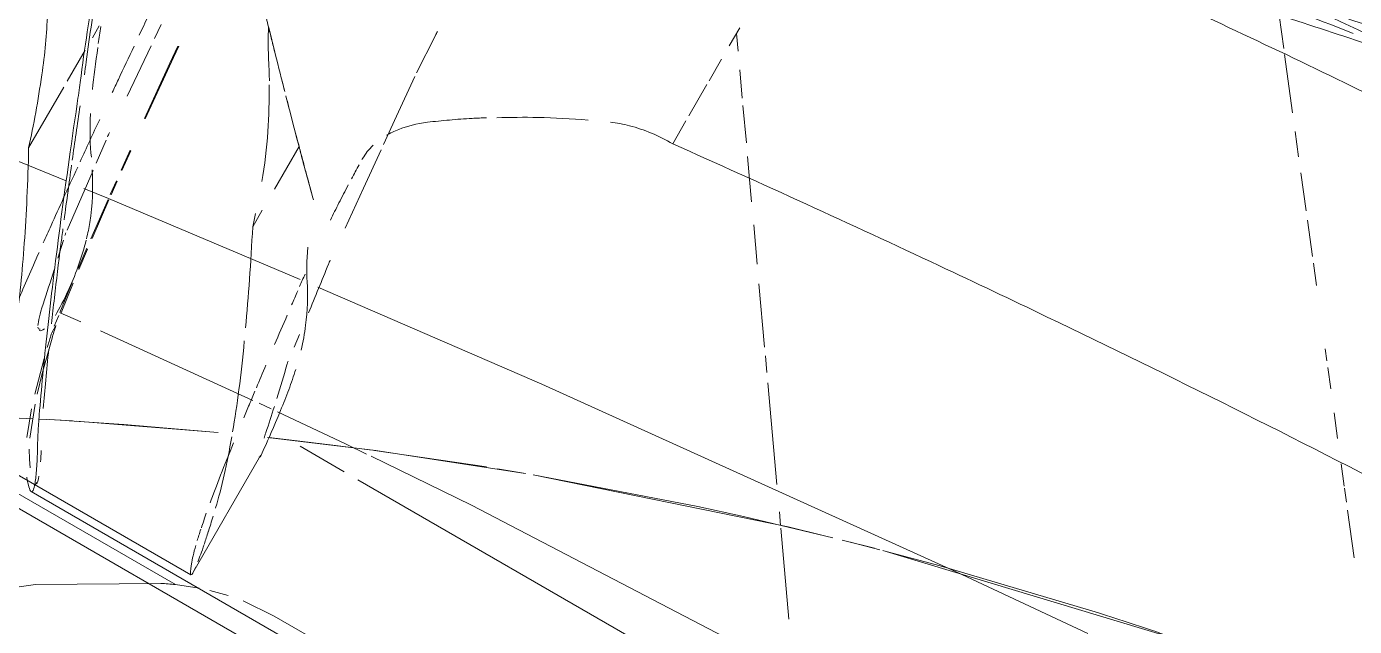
# Model space of a CAD drawing. Header units: inches. Extents: x 6664 to 8129, y 209 to 1287.
# Drawn here: x 7393.54 to 7398.81, y 647.09 to 649.47 of the extents above; entities that cross this region are included whole.
import ezdxf

# ---------------------------------------------------------------- set-up
doc = ezdxf.new("R2010")
doc.units = ezdxf.units.IN
doc.header["$MEASUREMENT"] = 0
doc.layers.add('I-FURN', color=30, linetype='Continuous', lineweight=9)

# ---------------------------------------------------------------- blocks, each defined once
blk = doc.blocks.new('Allsteel Seating Acuity Work-Conference Chair1 - Fully Adj_ Arms_ Mesh Back-V141-11th FLOOR POWER _ SIGNAL')
at = {"layer": 'I-FURN', "lineweight": 13}
for p, q in [((-8.421, -4.2125), (8.421, -4.2125)), ((7.4113, -4.2621), (7.3227, -4.2976)), ((7.4113, -4.2621), (8.6068, -4.2621)), ((8.0921, -4.2954), (-8.0921, -4.2954)), ((7.2816, -4.3108), (7.2091, -4.3292)), ((7.0092, -4.3503), (-7.0092, -4.3503)), ((7.1467, -4.3404), (7.0092, -4.3503)), ((7.3749, -4.3376), (7.3749, -4.8751)), ((8.3885, -4.3266), (7.3777, -4.3266)), ((8.2524, -4.6043), (8.2026, -4.4767)), ((8.215, -4.4728), (8.2555, -4.5813)), ((8.2297, -4.5501), (8.368, -4.4788)), ((8.3689, -4.4784), (8.2302, -4.5499)), ((8.1152, -4.608), (8.1729, -4.579)), ((8.2094, -4.5605), (8.154, -4.5885)), ((7.4253, -4.6043), (7.4255, -4.605)), ((7.4255, -4.605), (7.4257, -4.6058)), ((8.0776, -4.6267), (7.5662, -4.8704)), ((7.9076, -4.7101), (8.1027, -4.6142)), ((8.1513, -4.5899), (8.091, -4.6201)), ((8.2734, -4.6377), (8.3122, -4.7786)), ((8.289, -4.7238), (8.265, -4.643)), ((7.597, -4.8563), (7.9076, -4.7101)), ((8.3252, -4.8645), (8.289, -4.7238)), ((8.3232, -4.8231), (8.326, -4.8349)), ((8.3371, -4.9154), (8.3371, -4.8822)), ((7.309, -4.985), (7.3825, -4.9528)), ((8.3412, -4.9103), (8.3477, -4.9562)), ((-6.9923, -4.985), (6.9923, -4.985)), ((7.0554, -4.985), (7.2578, -4.985)), ((7.1478, -5.0543), (7.309, -4.985)), ((8.3619, -5.0954), (8.3449, -4.9702)), ((8.3493, -4.9678), (8.3663, -5.0956)), ((7.0021, -5.1152), (7.1478, -5.0543)), ((6.5753, -5.2844), (6.9938, -5.1186)), ((8.3801, -5.2407), (8.3695, -5.1548)), ((8.3738, -5.1555), (8.3844, -5.2431)), ((8.4804, -5.224), (8.4641, -5.152)), ((8.5171, -5.5222), (8.4879, -5.2664)), ((6.4282, -5.3396), (6.5346, -5.2998)), ((7.4749, -5.3142), (7.4817, -5.3678)), ((8.4044, -5.4535), (8.3856, -5.2875)), ((8.3891, -5.2833), (8.4081, -5.4531)), ((5.4421, -5.6582), (5.2335, -5.3616)), ((5.2335, -5.3616), (5.4421, -5.6582)), ((8.4131, -5.5341), (8.4067, -5.4749)), ((8.4104, -5.474), (8.4167, -5.5339)), ((8.7834, -5.7506), (8.7834, -5.4725)), ((8.4265, -5.6646), (8.4178, -5.5798)), ((8.4214, -5.5796), (8.4302, -5.6663)), ((8.5326, -5.6535), (8.5208, -5.5542)), ((5.2437, -5.7286), (5.5936, -5.6238)), ((5.4794, -5.7113), (5.4481, -5.6668)), ((5.4481, -5.6668), (5.4794, -5.7113)), ((7.8562, -5.7219), (7.8562, -5.6458)), ((5.2072, -5.7391), (5.0803, -5.7747)), ((5.0472, -5.7838), (3.8189, -6.0721)), ((4.8193, -5.8447), (5.0284, -5.789)), ((5.0589, -5.7806), (5.175, -5.7482)), ((8.7834, -5.9204), (8.7834, -5.7791)), ((4.1813, -5.9971), (4.8193, -5.8447)), ((5.7754, -6.1321), (5.542, -5.8003)), ((5.542, -5.8003), (5.7754, -6.1321)), ((7.8562, -6.014), (7.8562, -5.8186)), ((8.5652, -6.0669), (8.5481, -5.8459)), ((8.7834, -6.0333), (8.7834, -5.9782)), ((8.5726, -6.1606), (8.5677, -6.0989)), ((5.8371, -6.2198), (5.7988, -6.1654)), ((5.7988, -6.1654), (5.8371, -6.2198)), ((7.5704, -6.1888), (7.5824, -6.312)), ((6.0022, -6.4546), (5.8571, -6.2484)), ((5.8571, -6.2484), (6.0022, -6.4546)), ((7.5824, -6.312), (7.5973, -6.4847)), ((6.1374, -6.6469), (6.0474, -6.5189)), ((6.0474, -6.5189), (6.1374, -6.6469)), ((7.5985, -6.5008), (7.6082, -6.6668)), ((3.5293, -6.845), (3.4121, -6.6943)), ((3.4121, -6.6943), (3.5293, -6.845)), ((6.2419, -6.7955), (6.1902, -6.722)), ((6.1902, -6.722), (6.2419, -6.7955)), ((6.2945, -6.8703), (6.2419, -6.7955)), ((6.2419, -6.7955), (6.2945, -6.8703)), ((6.5769, -6.8703), (6.5769, -6.7651)), ((3.5832, -6.9144), (3.5489, -6.8703)), ((3.5489, -6.8703), (3.5832, -6.9144)), ((6.5769, -7.037), (6.5769, -6.8931)), ((3.6434, -6.9919), (3.588, -6.9206)), ((3.588, -6.9206), (3.6434, -6.9919)), ((6.4117, -7.037), (6.3255, -6.9144)), ((6.3255, -6.9144), (6.4117, -7.037)), ((6.4933, -7.1529), (6.4286, -7.0609)), ((6.4286, -7.0609), (6.4933, -7.1529)), ((6.5769, -7.1529), (6.5769, -7.0546)), ((3.7687, -7.1529), (3.7052, -7.0713)), ((3.7052, -7.0713), (3.7687, -7.1529)), ((6.5769, -7.2719), (6.5364, -7.2142)), ((6.5364, -7.2142), (6.5769, -7.2719)), ((6.5769, -7.297), (6.5769, -7.214)), ((3.8807, -7.297), (3.8276, -7.2287)), ((3.8276, -7.2287), (3.8807, -7.297)), ((3.9266, -7.3561), (3.897, -7.318)), ((3.897, -7.318), (3.9266, -7.3561)), ((4.1373, -7.627), (4.0818, -7.5557)), ((4.0818, -7.5557), (4.1373, -7.627)), ((4.2431, -7.763), (4.1534, -7.6478)), ((4.1534, -7.6478), (4.2431, -7.763)), ((4.3595, -7.9128), (4.2657, -7.7921)), ((4.2657, -7.7921), (4.3595, -7.9128)), ((4.4607, -8.043), (4.3988, -7.9633)), ((4.3988, -7.9633), (4.4607, -8.043)), ((4.6507, -8.2873), (4.5068, -8.1023)), ((4.5068, -8.1023), (4.6507, -8.2873)), ((4.7474, -8.4116), (4.6654, -8.3063)), ((4.6654, -8.3063), (4.7474, -8.4116))]:
    blk.add_line(p, q, dxfattribs=at)
at = {"layer": 'I-FURN'}
for p, q in [((8.1739, -4.9861), (7.511, -5.0495)), ((8.3477, -4.9678), (8.2587, -4.9773)), ((7.4038, -5.0588), (7.1032, -5.0834)), ((7.4844, -5.0519), (7.4315, -5.0564)), ((7.1032, -5.0834), (7.0137, -5.0903)), ((8.7518, -5.4116), (9.4072, -5.3215)), ((8.5892, -5.4332), (8.7518, -5.4116)), ((7.5886, -5.5593), (8.409, -5.4567)), ((8.409, -5.4567), (8.513, -5.4432)), ((6.5496, -5.6782), (7.5125, -5.5684)), ((4.7528, -5.8558), (6.5496, -5.6782)), ((4.1774, -5.9052), (4.7528, -5.8558))]:
    blk.add_line(p, q, dxfattribs=at)
at = {"layer": 'I-FURN', "lineweight": 13, "flags": 128}
for points in [[(8.4292, -3.5233), (8.2507, -3.7045), (7.8936, -3.9847), (7.4644, -4.2372)], [(8.183, -4.4375), (8.1628, -4.4033), (8.1426, -4.3754)], [(7.3868, -4.9509), (6.9886, -5.1207), (6.4298, -5.339)], [(6.3994, -5.3502), (5.4196, -5.6769), (5.2818, -5.7176)], [(5.5936, -5.6238), (5.77, -5.5678), (6.3997, -5.3501)], [(7.5362, -5.8252), (7.5523, -5.999), (7.5681, -6.1655)], [(8.4694, -6.1209), (8.465, -6.0713), (8.4401, -5.8042)], [(8.4435, -5.8038), (8.4658, -6.0443), (8.4725, -6.1187)]]:
    blk.add_lwpolyline(points, dxfattribs=at)
at = {"layer": 'I-FURN', "flags": 128}
blk.add_lwpolyline([(6.9935, -5.0918), (6.5508, -5.1229), (4.6464, -5.2055)], dxfattribs=at)
at = {"layer": 'I-FURN', "lineweight": 13}
for centre, radius, start, end in [((0, 10.3529), 19.7214, 241.76295, 298.23705), ((0.0519, 13.0915), 23.2445, 247.12741, 291.75574)]:
    blk.add_arc(centre, radius, start, end, dxfattribs=at)
for centre, major_axis, ratio, start_param, end_param in [((7.9574, -17.788), (0, 13.7062), 0.082263, 5.939738, 5.950129), ((7.9574, -17.7878), (0, 13.6747), 0.082263, 5.938916, 5.950129), ((192.0226, -3.8451), (184.7325, 0), 0.173648, 3.176483, 3.179807), ((426.596, -2.3458), (418.444, 0), 0.173648, 3.177627, 3.179556), ((192.0226, -3.8451), (184.7325, 0), 0.173648, 3.180834, 3.185203), ((210.1203, -2.3535), (202.8302, 0), 0.34202, 3.186405, 3.189382)]:
    blk.add_ellipse(centre, major_axis=major_axis, ratio=ratio, start_param=start_param, end_param=end_param, dxfattribs=at)
for points in [[(7.4644, -4.2372), (7.4558, -4.2416), (7.4383, -4.2501), (7.4204, -4.2582), (7.4113, -4.2621)], [(7.3777, -4.3266), (7.3742, -4.3266), (7.374, -4.3391), (7.3769, -4.3641)], [(7.3978, -4.365), (7.3879, -4.3396), (7.3812, -4.3268), (7.3777, -4.3266)], [(7.4195, -4.4375), (7.4157, -4.4223), (7.4083, -4.395), (7.4012, -4.374), (7.3978, -4.365)], [(8.0884, -4.3328), (8.0884, -4.3389), (8.091, -4.3493), (8.0963, -4.3641)], [(8.0936, -4.3268), (8.0901, -4.326), (8.0903, -4.3311), (8.0916, -4.3381)], [(8.1571, -4.4579), (8.1421, -4.4307), (8.1169, -4.3827), (8.1016, -4.3474), (8.0964, -4.333)], [(7.3796, -4.3843), (7.3826, -4.4044), (7.3862, -4.4262), (7.3927, -4.4574)], [(8.1193, -4.4172), (8.125, -4.429), (8.1321, -4.4426), (8.1396, -4.4567)], [(7.3933, -4.4602), (7.3963, -4.4748), (7.4, -4.4918), (7.404, -4.5097)], [(7.4344, -4.5031), (7.4309, -4.4861), (7.4274, -4.4711), (7.424, -4.4565)], [(8.2168, -4.5753), (8.2063, -4.5532), (8.1859, -4.5116), (8.1665, -4.475), (8.1571, -4.4579)], [(7.4038, -4.5099), (7.4079, -4.529), (7.4128, -4.5504), (7.4179, -4.5722)], [(7.4471, -4.5687), (7.443, -4.5462), (7.439, -4.5271), (7.4351, -4.5089)], [(8.7048, -5.7219), (8.6396, -5.5578), (8.5166, -5.2533), (8.3526, -4.87), (8.2595, -4.6649), (8.2168, -4.5753)], [(7.4257, -4.6058), (7.4452, -4.6874), (7.4737, -4.7795), (7.5114, -4.8819)], [(7.4934, -4.8645), (7.48, -4.7674), (7.4671, -4.683), (7.4548, -4.6117)], [(8.2161, -4.6058), (8.2469, -4.6707), (8.2798, -4.7422), (8.3147, -4.8205)], [(8.7834, -5.4725), (8.7181, -5.3531), (8.6024, -5.1291), (8.4715, -4.8391), (8.4157, -4.6781), (8.3954, -4.6058)], [(7.3771, -4.9101), (7.3756, -4.894), (7.3743, -4.879), (7.374, -4.8698)], [(7.3749, -4.8751), (7.3749, -4.8691), (7.375, -4.8639), (7.3761, -4.8644)], [(7.3764, -4.8661), (7.3767, -4.8661), (7.3771, -4.8661), (7.3776, -4.8672)], [(7.5183, -4.9005), (7.5565, -5.0028), (7.5996, -5.1103), (7.6588, -5.2368)], [(8.3844, -4.8661), (8.3793, -4.8661), (8.3743, -4.8714), (8.3694, -4.8819)], [(8.3958, -4.8748), (8.392, -4.869), (8.3882, -4.8694), (8.3845, -4.8718)], [(8.4236, -4.9636), (8.4152, -4.9234), (8.407, -4.8956), (8.399, -4.8803)], [(7.3959, -5.0697), (7.3864, -4.9974), (7.3802, -4.944), (7.3771, -4.9101)], [(7.3978, -4.9416), (7.3985, -4.945), (7.3993, -4.9486), (7.4001, -4.9522)], [(7.4001, -4.9522), (7.4009, -4.9559), (7.4016, -4.9597), (7.4024, -4.9636)], [(8.3556, -4.9127), (8.3694, -4.9441), (8.3832, -4.9757), (8.3973, -5.008)], [(8.3589, -4.9495), (8.3581, -4.9808), (8.3602, -5.021), (8.3651, -5.0697)], [(8.5169, -4.9255), (8.5247, -4.9919), (8.5325, -5.0596), (8.5404, -5.1337)], [(7.5153, -5.0287), (7.5128, -5.0092), (7.5103, -4.9905), (7.5078, -4.972)], [(7.5225, -5.0845), (7.5201, -5.0657), (7.5177, -5.0475), (7.5153, -5.0297)], [(8.3978, -5.0097), (8.4247, -5.0719), (8.4519, -5.1351), (8.4808, -5.204)], [(7.4253, -5.2411), (7.4193, -5.2138), (7.4084, -5.1579), (7.3997, -5.0995), (7.3959, -5.0697)], [(7.5365, -5.1969), (7.5324, -5.1631), (7.5283, -5.1311), (7.5243, -5.1001)], [(8.3651, -5.0697), (8.3719, -5.1399), (8.3844, -5.2065), (8.4027, -5.2695)], [(8.4814, -5.206), (8.4892, -5.2247), (8.4971, -5.2435), (8.5051, -5.2627)], [(7.4657, -5.2437), (7.4661, -5.2449), (7.4664, -5.2465), (7.4667, -5.2484)], [(7.4667, -5.2484), (7.467, -5.2503), (7.4673, -5.2524), (7.4676, -5.2549)], [(8.4857, -5.2484), (8.4855, -5.2465), (8.4852, -5.2449), (8.4849, -5.2437)], [(8.4866, -5.2549), (8.4863, -5.2524), (8.486, -5.2503), (8.4857, -5.2484)], [(7.5622, -5.4111), (7.5572, -5.3684), (7.5523, -5.326), (7.5473, -5.285)], [(7.6805, -5.2844), (7.7324, -5.3972), (7.7909, -5.5178), (7.8562, -5.6458)], [(8.4043, -5.2751), (8.4106, -5.2964), (8.417, -5.3175), (8.4251, -5.3376)], [(8.5185, -5.2951), (8.5327, -5.3293), (8.5474, -5.3653), (8.5624, -5.4023)], [(8.4251, -5.3376), (8.4498, -5.404), (8.4841, -5.4644), (8.5214, -5.5229)], [(8.5639, -5.3667), (8.5681, -5.4107), (8.5725, -5.4571), (8.5768, -5.5043)], [(8.5616, -5.3999), (8.5747, -5.4317), (8.5881, -5.4649), (8.6017, -5.4988)], [(7.5743, -5.515), (7.572, -5.4948), (7.5696, -5.4746), (7.5673, -5.4546)], [(8.8835, -5.7506), (8.8643, -5.7023), (8.8284, -5.6076), (8.7975, -5.5168), (8.7834, -5.4725)], [(7.5824, -5.5869), (7.5804, -5.5691), (7.5784, -5.5514), (7.5764, -5.5339)], [(8.5791, -5.5274), (8.5846, -5.5869), (8.5902, -5.6482), (8.5957, -5.7113)], [(8.6092, -5.5169), (8.6356, -5.5823), (8.6629, -5.6505), (8.6905, -5.72)], [(7.6268, -5.6851), (7.6034, -5.636), (7.5813, -5.5959), (7.5606, -5.5654)], [(8.5492, -5.5654), (8.5772, -5.6017), (8.607, -5.6515), (8.6388, -5.7141)], [(7.5217, -5.6675), (7.5221, -5.67), (7.5227, -5.6756), (7.5234, -5.6823), (7.5237, -5.6859)], [(7.8562, -5.6458), (7.8616, -5.663), (7.8671, -5.6804), (7.8728, -5.6978)], [(8.5359, -5.6859), (8.5357, -5.6823), (8.5351, -5.6756), (8.5345, -5.67), (8.5342, -5.6675)], [(8.7365, -5.8003), (8.7311, -5.7874), (8.7205, -5.7614), (8.71, -5.7351), (8.7048, -5.7219)], [(9.1082, -6.176), (9.0637, -6.1107), (8.9817, -5.9746), (8.9139, -5.8272), (8.8835, -5.7506)], [(8.606, -5.8293), (8.6076, -5.8481), (8.6092, -5.867), (8.6109, -5.886)], [(8.68, -5.8002), (8.7007, -5.8458), (8.7228, -5.8997), (8.745, -5.9552)], [(8.9835, -6.4847), (8.955, -6.3861), (8.8853, -6.1731), (8.7903, -5.9295), (8.7365, -5.8003)], [(8.7365, -5.8342), (8.7433, -5.8504), (8.75, -5.8666), (8.7565, -5.8826)], [(7.8428, -5.9998), (7.7934, -5.95), (7.7462, -5.9031), (7.7012, -5.8595)], [(8.6109, -5.886), (8.615, -5.934), (8.6191, -5.9826), (8.6232, -6.0318)], [(8.7565, -5.8826), (8.7974, -5.982), (8.8367, -6.0797), (8.8682, -6.168)], [(7.6137, -6.071), (7.6132, -6.0497), (7.6127, -6.0284), (7.6121, -6.0073)], [(7.8457, -6.0035), (7.8492, -6.007), (7.8527, -6.0105), (7.8562, -6.014)], [(8.7517, -5.9697), (8.7598, -5.9901), (8.7681, -6.0113), (8.7764, -6.0328)], [(7.9444, -6.103), (7.9126, -6.0706), (7.8827, -6.0405), (7.8535, -6.0114)], [(7.6044, -6.1655), (7.6109, -6.1434), (7.6138, -6.1211), (7.6141, -6.0987)], [(7.6142, -6.0987), (7.6142, -6.0972), (7.6142, -6.0957), (7.6142, -6.0942)], [(8.6272, -6.0794), (8.6295, -6.1074), (8.6318, -6.1353), (8.6342, -6.1638)], [(8.0019, -6.162), (7.9912, -6.151), (7.9805, -6.14), (7.97, -6.1292)], [(8.1974, -6.3637), (8.1345, -6.2988), (8.0725, -6.2342), (8.0148, -6.1749)], [(8.0167, -6.1767), (8.0493, -6.2101), (8.0845, -6.2462), (8.1222, -6.2852)], [(8.089, -6.1815), (8.0998, -6.1994), (8.1109, -6.2172), (8.1222, -6.2347)], [(8.1222, -6.2347), (8.1367, -6.257), (8.1639, -6.301), (8.1879, -6.3439), (8.1991, -6.3651)], [(8.1222, -6.2852), (8.1366, -6.3001), (8.1638, -6.3283), (8.1879, -6.3534), (8.1991, -6.3651)], [(7.3171, -6.4546), (7.3426, -6.438), (7.3925, -6.4042), (7.44, -6.3698), (7.4631, -6.3524)], [(8.1991, -6.3651), (8.2073, -6.3736), (8.2236, -6.3906), (8.2396, -6.4074), (8.2475, -6.4157)], [(7.2689, -6.4855), (7.2852, -6.4753), (7.3012, -6.465), (7.3171, -6.4546)], [(7.6082, -6.6668), (7.6084, -6.6696), (7.6086, -6.6754), (7.6088, -6.6818), (7.6089, -6.6851)], [(5.4202, -6.8751), (5.8067, -6.8423), (6.1923, -6.8056), (6.5769, -6.7651)], [(2.1464, -9.233), (2.5494, -9.1648), (3.3527, -9.0168), (4.5478, -8.7543), (5.7375, -8.48), (6.5281, -8.295), (6.9227, -8.2022)], [(3.4171, -8.3649), (3.7673, -8.3495), (4.4581, -8.3093), (5.1289, -8.2505), (5.4591, -8.2165)], [(5.2398, -8.3671), (4.9796, -8.414), (4.7184, -8.4561), (4.4564, -8.4962)], [(4.6708, -8.4984), (4.4714, -8.516), (4.272, -8.5325), (4.0728, -8.5478)]]:
    blk.add_open_spline(points, degree=3, dxfattribs=at)
for points, knots in [([(8.0964, -4.333), (8.0868, -4.3062), (8.085, -4.2824), (8.1147, -4.3108), (8.136, -4.3361)], [0, 0, 0, 0, 0.5, 0.9543291, 0.9543291, 0.9543291, 0.9543291]), ([(8.5445, -5.175), (8.5471, -5.1997), (8.5535, -5.2614), (8.56, -5.3288), (8.5639, -5.3702)], [0.409794, 0.409794, 0.409794, 0.409794, 0.5, 0.6342506, 0.6342506, 0.6342506, 0.6342506]), ([(7.5606, -5.5654), (7.5287, -5.5176), (7.486, -5.4378), (7.4548, -5.3502), (7.445, -5.3174)], [0, 0, 0, 0, 0.5, 0.7844695, 0.7844695, 0.7844695, 0.7844695]), ([(7.6109, -5.9797), (7.6099, -5.9527), (7.6077, -5.9), (7.6043, -5.8486), (7.6026, -5.8235)], [0.2917383, 0.2917383, 0.2917383, 0.2917383, 0.5, 0.7008234, 0.7008234, 0.7008234, 0.7008234]), ([(7.9149, -5.8194), (7.9386, -5.8829), (7.9886, -6.0033), (8.0509, -6.1136), (8.082, -6.1667)], [0.1317454, 0.1317454, 0.1317454, 0.1317454, 0.5, 0.8501519, 0.8501519, 0.8501519, 0.8501519]), ([(7.7012, -5.8595), (7.7244, -5.8825), (7.7706, -5.9283), (7.8212, -5.9789), (7.8457, -6.0035)], [0, 0, 0, 0, 0.5, 0.9383038, 0.9383038, 0.9383038, 0.9383038]), ([(3.1281, -6.1921), (3.209, -6.1798), (3.3805, -6.1524), (3.5977, -6.1142), (3.7786, -6.0801), (3.9589, -6.0446), (4.0927, -6.0165), (4.1813, -5.9971)], [0.4438752, 0.4438752, 0.4438752, 0.4438752, 0.5714286, 0.7142857, 0.7857143, 0.8571429, 1, 1, 1, 1]), ([(7.8562, -6.014), (7.8889, -6.0468), (7.9361, -6.0945), (7.992, -6.1515), (8.0025, -6.1622)], [0, 0, 0, 0, 0.5, 0.6115615, 0.6115615, 0.6115615, 0.6115615]), ([(7.4631, -6.3524), (7.4971, -6.3264), (7.54, -6.2854), (7.5698, -6.2415), (7.5784, -6.2262)], [0, 0, 0, 0, 0.3333333, 0.5066198, 0.5066198, 0.5066198, 0.5066198]), ([(6.9143, -6.6793), (6.9758, -6.6501), (7.0874, -6.5941), (7.1878, -6.5338), (7.234, -6.5056)], [0.1404756, 0.1404756, 0.1404756, 0.1404756, 0.5, 0.8122123, 0.8122123, 0.8122123, 0.8122123]), ([(6.5769, -6.7651), (6.6093, -6.7655), (6.6721, -6.7621), (6.76, -6.7441), (6.811, -6.7262), (6.8341, -6.7162)], [0, 0, 0, 0, 0.3333333, 0.6666667, 0.9683958, 0.9683958, 0.9683958, 0.9683958]), ([(0, -7.0434), (0.5508, -7.0575), (1.6516, -7.0664), (3.3027, -7.0218), (4.5581, -6.9452), (5.2619, -6.8885), (5.4202, -6.8751)], [0, 0, 0, 0, 0.25, 0.5, 0.75, 0.8226168, 0.8226168, 0.8226168, 0.8226168]), ([(6.6096, -8.1186), (6.1508, -8.2705), (5.2218, -8.55), (3.7863, -8.8651), (2.3298, -9.0775), (0.7376, -9.1929), (-0.9818, -9.1772), (-2.5102, -9.0252), (-3.7178, -8.8206), (-4.9155, -8.5643), (-5.7898, -8.3085), (-6.3633, -8.1186)], [0, 0, 0, 0, 0.111111, 0.222222, 0.333333, 0.444444, 0.583333, 0.722222, 0.791667, 0.861111, 1, 1, 1, 1]), ([(0, -9.0509), (0.2621, -9.046), (0.785, -9.0249), (1.5657, -8.9621), (2.3428, -8.8597), (3.1162, -8.7333), (3.8849, -8.5907), (4.9053, -8.3812), (5.6668, -8.2169), (6.1723, -8.1023)], [0, 0, 0, 0, 0.125, 0.25, 0.375, 0.5, 0.625, 0.75, 1, 1, 1, 1]), ([(6.3633, -8.1186), (5.9463, -8.2153), (5.1099, -8.405), (4.0593, -8.6331), (3.2139, -8.8008), (2.5774, -8.9142), (1.9372, -9.0133), (1.08, -9.1188), (0.4331, -9.1543), (0, -9.1618)], [0, 0, 0, 0, 0.2, 0.4, 0.5, 0.6, 0.7, 0.8, 1, 1, 1, 1]), ([(4.6941, -8.6504), (4.6082, -8.6573), (4.251, -8.6849), (3.8867, -8.7057), (3.6089, -8.7202)], [-0.6294082, -0.6294082, -0.6294082, -0.6294082, -0.5, -0.0934566, -0.0934566, -0.0934566, -0.0934566])]:
    blk.add_open_spline(points, degree=3, knots=knots, dxfattribs=at)

msp = doc.modelspace()

# ---------------------------------------------------------------- block references
at = {"layer": 'I-FURN', "rotation": 149.9998874387214}
msp.add_blockref('Allsteel Seating Acuity Work-Conference Chair1 - Fully Adj_ Arms_ Mesh Back-V141-11th FLOOR POWER _ SIGNAL', (7398.4169, 639.8585), dxfattribs=at)

doc.saveas('drawing.dxf')
